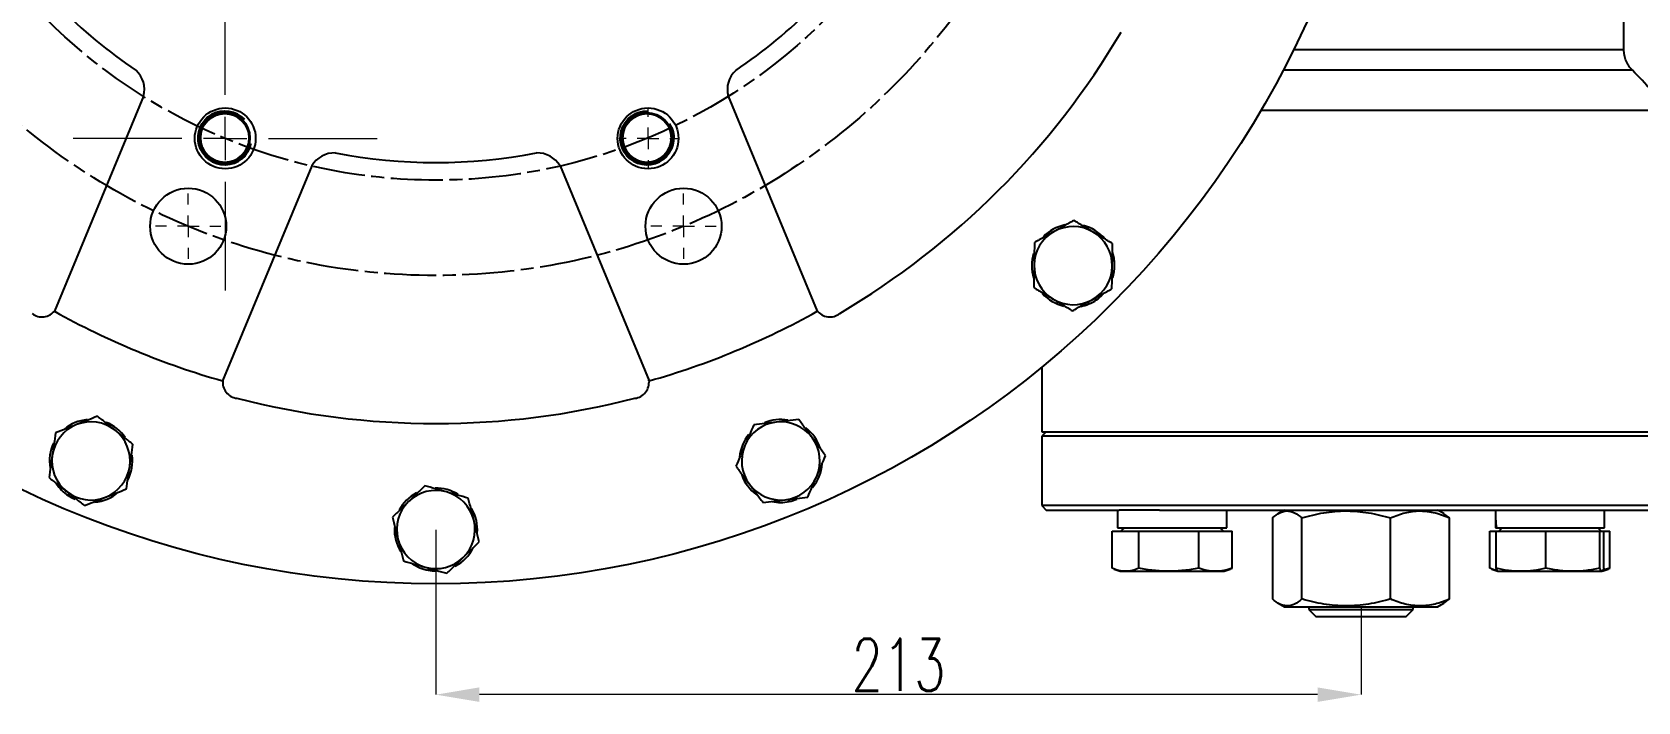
# Model space of a CAD drawing. Header units: millimetres. Extents: x 2016 to 4452, y 736 to 2459.
# Drawn here: x 3342.1 to 3711.8, y 1417.8 to 1572 of the extents above; entities that cross this region are included whole.
import ezdxf

# ---------------------------------------------------------------- set-up
doc = ezdxf.new("R2010")
doc.units = ezdxf.units.MM
doc.linetypes.add('AM_ISO08W050', pattern=[18, 12, -1.5, 3, -1.5])
for name, color, linetype, lineweight in [('10', 7, 'Continuous', 0), ('AM_5', 3, 'Continuous', 25), ('AM_7', 4, 'AM_ISO08W050', 25), ('FORMAT', 7, 'Continuous', 18), ('粗实线', 7, 'Continuous', 40)]:
    doc.layers.add(name, color=color, linetype=linetype, lineweight=lineweight)
doc.styles.add('SLDTEXTSTYLE1', font='txt.shx', dxfattribs={"width": 0.7, "bigfont": 'gbcbig.shx'})
doc.dimstyles.new('SLDDIMSTYLE12$0', dxfattribs={"dimtxt": 12, "dimasz": 10, "dimexe": 0, "dimexo": 0.0625, "dimgap": 0.875, "dimtad": 1, "dimdec": 1, "dimlfac": 1.8, "dimrnd": 1e-09, "dimzin": 12, "dimdsep": 46, "dimtxsty": 'SLDTEXTSTYLE1', "dimcen": 0.09, "dimdle": 8.16, "dimclrd": 3, "dimclre": 3, "dimadec": 0, "dimazin": 3, "dimtfac": 1, "dimtdec": 1, "dimtofl": 0, "dimtmove": 0, "dimatfit": 3, "dimfxl": 0, "dimfrac": 2, "dimtolj": 1, "dimlwd": 5, "dimlwe": 5, "dimarcsym": 0})
doc.dimstyles.new('SLDDIMSTYLE12$3', dxfattribs={"dimtxt": 12, "dimasz": 10, "dimexe": 0, "dimexo": 0.0625, "dimgap": 0.875, "dimtad": 1, "dimdec": 1, "dimlfac": 1.8, "dimrnd": 1e-09, "dimzin": 12, "dimdsep": 46, "dimtxsty": 'SLDTEXTSTYLE1', "dimcen": 0.09, "dimdle": 8.16, "dimclrd": 3, "dimclre": 3, "dimadec": 0, "dimazin": 3, "dimtfac": 1, "dimtdec": 1, "dimtofl": 0, "dimtmove": 0, "dimatfit": 3, "dimfxl": 0, "dimfrac": 2, "dimtolj": 1, "dimlwd": 5, "dimlwe": 5, "dimarcsym": 0})

# ---------------------------------------------------------------- blocks, each defined once
blk = doc.blocks.new('SW_CENTERMARKSYMBOL_5')
at = {"layer": '10', "color": 0}
for p, q in [((0, 1), (0, 1.5)), ((-1, 0), (-1.5, 0)), ((0, 0), (-0.5, 0)), ((0, 0), (0, 0.5)), ((0, 0), (0, -0.5)), ((0, 0), (0.5, 0)), ((1, 0), (1.5, 0)), ((0, -1), (0, -1.5))]:
    blk.add_line(p, q, dxfattribs=at)
blk = doc.blocks.new('SW_CENTERMARKSYMBOL_6')
at = {"layer": '10', "color": 0}
for p, q in [((0, 1), (0, 1.5)), ((-1, 0), (-1.5, 0)), ((0, 0), (-0.5, 0)), ((0, 0), (0, 0.5)), ((0, 0), (0, -0.5)), ((0, 0), (0.5, 0)), ((1, 0), (1.5, 0)), ((0, -1), (0, -1.5))]:
    blk.add_line(p, q, dxfattribs=at)
blk = doc.blocks.new('SW_CENTERMARKSYMBOL_13')
at = {"layer": '10', "color": 0}
for p, q in [((0, 1), (0, 1.35)), ((-1, 0), (-1.35, 0)), ((0, 0), (-0.5, 0)), ((0, 0), (0, 0.5)), ((0, 0), (0, -0.5)), ((0, 0), (0.5, 0)), ((1, 0), (1.35, 0)), ((0, -1), (0, -1.35))]:
    blk.add_line(p, q, dxfattribs=at)
blk = doc.blocks.new('SW_CENTERMARKSYMBOL_14')
at = {"layer": 'FORMAT', "color": 0}
for p, q in [((0, 2), (0, 7)), ((0, 0), (0, 1)), ((-2, 0), (-7, 0)), ((0, 0), (-1, 0)), ((0, 0), (0, -1)), ((0, 0), (1, 0)), ((2, 0), (7, 0)), ((0, -2), (0, -7))]:
    blk.add_line(p, q, dxfattribs=at)
blk = doc.blocks.new('*D82')
at = {"layer": 'AM_5', "color": 3, "linetype": 'Continuous', "lineweight": 5, "transparency": 16777216}
for p, q in [((3435.07, 1457.43), (3435.07, 1419.47)), ((3638.07, 1419.47), (3445.07, 1419.47))]:
    blk.add_line(p, q, dxfattribs=at)
at = {"layer": 'AM_5', "color": 3, "lineweight": 5, "transparency": 16777216}
blk.add_line((3648.07, 1439.63), (3648.07, 1419.47), dxfattribs=at)
at = {"layer": 'AM_5', "color": 3, "transparency": 16777216}
for points in [[(3445.07, 1421.14), (3445.07, 1417.81), (3435.07, 1419.47)], [(3638.07, 1421.14), (3638.07, 1417.81), (3648.07, 1419.47)]]:
    blk.add_solid(points, dxfattribs=at)
at = {"layer": 'Defpoints', "color": 0, "transparency": 16777216}
for p in [(3435.07, 1457.49), (3648.07, 1439.69), (3435.07, 1419.47)]:
    blk.add_point(p, dxfattribs=at)
at = {"layer": 'AM_5', "color": 0, "transparency": 16777216, "insert": (3541.57, 1426.35), "char_height": 12, "attachment_point": 5, "style": 'SLDTEXTSTYLE1'}
blk.add_mtext('\\A1;213', dxfattribs=at)
blk = doc.blocks.new('*D64')
at = {"layer": 'AM_5', "color": 3, "linetype": 'Continuous', "lineweight": 5, "transparency": 16777216}
blk.add_line((3281.62, 1918.21), (3315.87, 1861.69), dxfattribs=at)
at = {"layer": 'AM_5', "color": 3, "lineweight": 5, "transparency": 16777216}
for p, q in [((3434.98, 1664.99), (3435.16, 1664.99)), ((3435.07, 1664.9), (3435.07, 1665.08))]:
    blk.add_line(p, q, dxfattribs=at)
at = {"layer": 'AM_5', "color": 3, "transparency": 16777216}
blk.add_solid([(3317.29, 1862.56), (3314.44, 1860.83), (3321.05, 1853.14)], dxfattribs=at)
at = {"layer": 'Defpoints', "color": 0, "transparency": 16777216}
for p in [(3321.05, 1853.14), (3549.08, 1476.84)]:
    blk.add_point(p, dxfattribs=at)
at = {"layer": 'AM_5', "color": 0, "transparency": 16777216, "insert": (3295.57, 1908.45), "char_height": 12, "attachment_point": 5, "rotation": 301.215, "style": 'SLDTEXTSTYLE1'}
blk.add_mtext('\\A1;∅440', dxfattribs=at)
blk = doc.blocks.new('*U58')
at = {"layer": '粗实线', "linetype": 'ByBlock'}
blk.add_circle((-0.07, 0), 5.7, dxfattribs=at)
at = {"layer": '粗实线', "color": 3, "linetype": 'ByBlock'}
blk.add_arc((-0.07, 0), 6.09, 222.8944, 167.5618, dxfattribs=at)
blk = doc.blocks.new('*U60')
at = {"layer": '粗实线', "color": 0, "linetype": 'ByBlock', "lineweight": -2, "transparency": 16777216}
for p, rotation in [((18900.81, 8919.97), 45), ((19066.74, 8851.14), 315), ((18832.03, 8851.26), 90.00000000000001), ((18831.98, 8754.04), 135), ((19066.69, 8753.92), 270), ((18997.91, 8685.21), 225), ((18900.69, 8685.26), 180)]:
    blk.add_blockref('*U58', p, dxfattribs=dict(at, rotation=rotation))
blk.add_blockref('*U58', (18998.03, 8919.92), dxfattribs=at)

msp = doc.modelspace()

# ---------------------------------------------------------------- linework, layer by layer
at = {"color": 7, "linetype": 'Continuous', "lineweight": 25}
for p, q in [((3708.587, 1568.006), (3708.587, 1761.972)), ((3632.536, 1568.006), (3708.587, 1568.006)), ((3710.542, 1563.232), (3630.119, 1563.232)), ((3367.774, 1557.283), (3347.258, 1507.752)), ((3502.359, 1557.283), (3522.875, 1507.752)), ((3719.453, 1553.989), (3625.011, 1553.989)), ((3406.49, 1541.246), (3385.973, 1491.715)), ((3463.644, 1541.246), (3484.16, 1491.715)), ((3586.785, 1510.745), (3587.162, 1510.368)), ((3574.567, 1494.872), (3574.567, 1479.989)), ((3575.567, 1479.989), (3574.567, 1478.989)), ((3574.567, 1479.989), (3648.067, 1479.989)), ((3574.567, 1478.989), (3574.567, 1462.989)), ((3721.567, 1478.989), (3574.567, 1478.989)), ((3648.067, 1479.989), (3721.567, 1479.989)), ((3350.623, 1465.793), (3350.419, 1465.3)), ((3516.209, 1464.426), (3516.413, 1463.933)), ((3574.567, 1462.989), (3575.567, 1461.989)), ((3700.039, 1462.989), (3574.567, 1462.989)), ((3575.567, 1461.989), (3592.377, 1461.989)), ((3592.029, 1461.989), (3592.029, 1457.889)), ((3601.645, 1461.989), (3592.377, 1461.989)), ((3601.645, 1461.989), (3694.488, 1461.989)), ((3617.129, 1457.889), (3617.129, 1461.989)), ((3630.442, 1461.989), (3628.999, 1461.157)), ((3667.134, 1461.157), (3665.692, 1461.989)), ((3668.47, 1460.165), (3667.105, 1461.106)), ((3679.004, 1461.989), (3679.004, 1457.889)), ((3694.488, 1461.989), (3703.756, 1461.989)), ((3721.567, 1462.989), (3700.039, 1462.989)), ((3703.756, 1461.989), (3720.567, 1461.989)), ((3704.104, 1457.889), (3704.104, 1461.989)), ((3590.753, 1448.565), (3590.753, 1457.089)), ((3590.753, 1457.089), (3596.882, 1457.089)), ((3592.029, 1457.889), (3617.129, 1457.889)), ((3593.579, 1457.889), (3592.779, 1457.089)), ((3596.882, 1448.565), (3596.882, 1457.089)), ((3596.882, 1457.089), (3610.709, 1457.089)), ((3610.709, 1448.565), (3610.709, 1457.089)), ((3610.709, 1457.089), (3618.406, 1457.089)), ((3616.379, 1457.089), (3615.579, 1457.889)), ((3618.406, 1448.565), (3618.406, 1457.089)), ((3627.663, 1460.165), (3627.663, 1441.513)), ((3634.434, 1441.513), (3634.434, 1460.165)), ((3654.838, 1441.513), (3654.838, 1460.165)), ((3668.47, 1441.513), (3668.47, 1460.165)), ((3677.727, 1448.565), (3677.727, 1457.089)), ((3677.727, 1457.089), (3679.127, 1457.089)), ((3679.004, 1457.889), (3679.229, 1457.889)), ((3679.127, 1457.089), (3679.127, 1448.565)), ((3679.127, 1457.089), (3690.648, 1457.089)), ((3679.229, 1457.889), (3704.104, 1457.889)), ((3680.554, 1457.889), (3679.754, 1457.089)), ((3690.648, 1448.565), (3690.648, 1457.089)), ((3690.648, 1457.089), (3703.075, 1457.089)), ((3703.354, 1457.089), (3702.554, 1457.889)), ((3703.075, 1448.565), (3703.075, 1457.089)), ((3703.075, 1457.089), (3703.981, 1457.089)), ((3703.981, 1457.089), (3705.38, 1457.089)), ((3703.981, 1448.565), (3703.981, 1457.089)), ((3705.38, 1448.565), (3705.38, 1457.089)), ((3433.28, 1448.641), (3433.28, 1448.108)), ((3591.19, 1448.395), (3592.579, 1447.889)), ((3592.579, 1447.889), (3593.817, 1447.889)), ((3593.817, 1447.889), (3603.795, 1447.889)), ((3603.795, 1447.889), (3614.557, 1447.889)), ((3614.557, 1447.889), (3616.579, 1447.889)), ((3616.579, 1447.889), (3617.969, 1448.395)), ((3617.96, 1448.42), (3618.406, 1448.565)), ((3678.164, 1448.395), (3679.554, 1447.889)), ((3679.579, 1447.889), (3684.887, 1447.889)), ((3684.887, 1447.889), (3696.862, 1447.889)), ((3696.862, 1447.889), (3703.528, 1447.889)), ((3703.554, 1447.889), (3704.943, 1448.395)), ((3705.38, 1448.565), (3703.794, 1448.154)), ((3704.934, 1448.42), (3705.38, 1448.565)), ((3629.014, 1440.513), (3630.442, 1439.689)), ((3630.442, 1439.689), (3665.692, 1439.689)), ((3636.067, 1439.689), (3636.067, 1439.113)), ((3636.067, 1439.113), (3637.691, 1437.489)), ((3636.067, 1439.113), (3648.067, 1439.113)), ((3648.067, 1439.113), (3660.067, 1439.113)), ((3658.443, 1437.489), (3660.067, 1439.113)), ((3660.067, 1439.113), (3660.067, 1439.689)), ((3665.692, 1439.689), (3667.119, 1440.513)), ((3667.105, 1440.539), (3668.47, 1441.513)), ((3637.691, 1437.489), (3658.443, 1437.489))]:
    msp.add_line(p, q, dxfattribs=at)
for centre, radius in [((3435.067, 1664.989), 220), ((3386.565, 1547.557), 7), ((3483.908, 1547.557), 7), ((3378.047, 1527.331), 8.75), ((3492.086, 1527.331), 8.75)]:
    msp.add_circle(centre, radius, dxfattribs=at)
for centre, radius, start, end in [((3435.067, 1664.989), 122.997, 214.14444, 235.85556), ((3435.067, 1664.989), 122.997, 304.14444, 325.85556), ((3435.067, 1664.989), 183.094, 300.51289, 329.48711), ((3361.964, 1558.782), 6, 345.5298, 47.334), ((3508.169, 1558.782), 6, 132.66602, 194.47019), ((3411.658, 1538.198), 6, 87.66602, 149.47019), ((3435.067, 1664.989), 122.997, 259.14444, 280.85556), ((3458.475, 1538.198), 6, 30.52978, 92.334), ((3581.791, 1518.265), 9.55, 101.71169, 135.8491), ((3581.791, 1518.265), 9, 59.15979, 119.15979), ((3581.791, 1518.265), 9.55, 39.93683, 75.51721), ((3581.791, 1518.265), 9, 119.15979, 179.15979), ((3581.791, 1518.265), 9, 359.15979, 59.15979), ((3581.791, 1518.265), 9.55, 162.8213, 197.31506), ((3581.791, 1518.265), 9.55, 342.66492, 18.66529), ((3581.791, 1518.265), 9, 179.15979, 239.15979), ((3581.791, 1518.265), 9, 299.15979, 359.15979), ((3581.791, 1518.265), 9.55, 222.15425, 257.14171), ((3581.791, 1518.265), 9, 239.15979, 299.15979), ((3581.791, 1518.265), 9.55, 280.4811, 304.22088), ((3581.791, 1518.265), 9.55, 304.22088, 315.02267), ((3344.398, 1510.102), 3.66, 231.16978, 322.8531), ((3435.067, 1664.989), 180.094, 240.8189, 254.1811), ((3435.067, 1664.989), 180.094, 285.8189, 299.1811), ((3525.735, 1510.102), 3.66, 217.1469, 308.83022), ((3389.657, 1491.355), 3.66, 172.1469, 263.83022), ((3480.476, 1491.355), 3.66, 276.16978, 7.85308), ((3435.067, 1664.989), 183.094, 255.51289, 284.48711), ((3355.66, 1473.284), 9.55, 95.3213, 129.81506), ((3514.473, 1473.284), 9.55, 80.12483, 113.3491), ((3355.66, 1473.284), 9, 111.65979, 171.65979), ((3355.66, 1473.284), 9, 51.65979, 111.65979), ((3355.66, 1473.284), 9.55, 34.21169, 68.3491), ((3355.66, 1473.284), 9, 351.65979, 51.65979), ((3514.473, 1473.284), 9.55, 140.3213, 174.81506), ((3514.473, 1473.284), 9, 96.65979, 156.65979), ((3514.473, 1473.284), 9, 36.65979, 96.65979), ((3514.473, 1473.284), 9.55, 17.43683, 53.01721), ((3355.66, 1473.284), 9.55, 154.65425, 189.64171), ((3514.473, 1473.284), 9, 156.65979, 216.65979), ((3514.473, 1473.284), 9, 336.65979, 36.65979), ((3355.66, 1473.284), 9, 171.65979, 231.65979), ((3355.66, 1473.284), 9, 291.65979, 351.65979), ((3355.66, 1473.284), 9.55, 332.43683, 8.01721), ((3514.473, 1473.284), 9.55, 320.16492, 356.16529), ((3355.66, 1473.284), 9.55, 212.9811, 236.72088), ((3514.473, 1473.284), 9.55, 199.65425, 234.64171), ((3514.473, 1473.284), 9, 216.65979, 276.65979), ((3514.473, 1473.284), 9, 276.65979, 336.65979), ((3355.66, 1473.284), 9, 231.65979, 291.65979), ((3355.66, 1473.284), 9.55, 236.72088, 247.52267), ((3355.66, 1473.284), 9.55, 275.16492, 311.16529), ((3435.067, 1457.489), 9.55, 117.8213, 152.31506), ((3435.067, 1457.489), 9, 74.15979, 134.15979), ((3435.067, 1457.489), 9.55, 57.62483, 90.8491), ((3435.067, 1457.489), 9, 14.15979, 74.15979), ((3514.473, 1473.284), 9.55, 281.72088, 292.52267), ((3435.067, 1457.489), 9, 134.15979, 194.15979), ((3435.067, 1457.489), 9.55, 354.93683, 30.51721), ((3514.473, 1473.284), 9.55, 257.9811, 281.72088), ((3435.067, 1457.489), 9.55, 177.15425, 212.14171), ((3435.067, 1457.489), 9, 314.15979, 14.15979), ((3435.067, 1457.489), 9, 194.15979, 254.15979), ((3435.067, 1457.489), 9.55, 297.66492, 333.66529), ((3435.067, 1457.489), 9.55, 235.4811, 259.22088), ((3435.067, 1457.489), 9, 254.15979, 314.15979), ((3435.067, 1457.489), 9.55, 259.22088, 270.02267)]:
    msp.add_arc(centre, radius, start, end, dxfattribs=at)
for centre, start_param, end_param in [((3691.554, 1461.989), 1.5707963, 1.7605494), ((3691.554, 1457.889), 1.4763478, 1.5707963)]:
    msp.add_ellipse(centre, major_axis=(0, 21.737), ratio=0.5773503, start_param=start_param, end_param=end_param, dxfattribs=at)
for points, knots in [([(3710.542, 1563.232), (3710.233, 1563.552), (3709.958, 1563.895), (3709.597, 1564.444), (3709.485, 1564.633), (3709.278, 1565.023), (3709.183, 1565.225), (3708.931, 1565.837), (3708.804, 1566.256), (3708.632, 1567.117), (3708.587, 1567.562), (3708.587, 1568.006)], [0, 0, 0, 0, 0.25, 0.25, 0.375, 0.375, 0.5, 0.5, 0.75, 0.75, 1, 1, 1, 1]), ([(3581.944, 1528.656), (3581.193, 1528.237), (3580.441, 1527.817), (3578.929, 1526.974), (3578.169, 1526.55), (3577.406, 1526.124)], [0, 0, 0, 0, 0.5, 0.5, 1, 1, 1, 1]), ([(3586.405, 1525.992), (3585.654, 1526.44), (3584.908, 1526.886), (3583.421, 1527.774), (3582.681, 1528.215), (3581.944, 1528.656)], [0, 0, 0, 0, 0.5, 0.5, 1, 1, 1, 1]), ([(3572.868, 1523.592), (3572.856, 1522.733), (3572.843, 1521.871), (3572.818, 1520.14), (3572.805, 1519.271), (3572.792, 1518.397)], [0, 0, 0, 0, 0.5, 0.5, 1, 1, 1, 1]), ([(3577.406, 1526.124), (3576.643, 1525.698), (3575.883, 1525.274), (3574.371, 1524.431), (3573.619, 1524.011), (3572.868, 1523.592)], [0, 0, 0, 0, 0.5, 0.5, 1, 1, 1, 1]), ([(3590.866, 1523.328), (3590.129, 1523.769), (3589.389, 1524.21), (3587.902, 1525.098), (3587.156, 1525.544), (3586.405, 1525.992)], [0, 0, 0, 0, 0.5, 0.5, 1, 1, 1, 1]), ([(3590.79, 1518.133), (3590.803, 1519.007), (3590.816, 1519.876), (3590.841, 1521.608), (3590.854, 1522.469), (3590.866, 1523.328)], [0, 0, 0, 0, 0.5, 0.5, 1, 1, 1, 1]), ([(3572.792, 1518.397), (3572.779, 1517.522), (3572.767, 1516.653), (3572.741, 1514.922), (3572.729, 1514.06), (3572.716, 1513.201)], [0, 0, 0, 0, 0.5, 0.5, 1, 1, 1, 1]), ([(3590.714, 1512.937), (3590.727, 1513.796), (3590.739, 1514.658), (3590.765, 1516.389), (3590.777, 1517.258), (3590.79, 1518.133)], [0, 0, 0, 0, 0.5, 0.5, 1, 1, 1, 1]), ([(3572.716, 1513.201), (3573.454, 1512.761), (3574.193, 1512.319), (3575.68, 1511.431), (3576.427, 1510.985), (3577.177, 1510.537)], [0, 0, 0, 0, 0.5, 0.5, 1, 1, 1, 1]), ([(3586.176, 1510.405), (3586.94, 1510.831), (3587.699, 1511.255), (3589.211, 1512.098), (3589.964, 1512.518), (3590.714, 1512.937)], [0, 0, 0, 0, 0.5, 0.5, 1, 1, 1, 1]), ([(3577.177, 1510.537), (3577.928, 1510.089), (3578.675, 1509.643), (3580.161, 1508.756), (3580.901, 1508.314), (3581.639, 1507.873)], [0, 0, 0, 0, 0.5, 0.5, 1, 1, 1, 1]), ([(3581.639, 1507.873), (3582.389, 1508.292), (3583.142, 1508.712), (3584.654, 1509.555), (3585.413, 1509.979), (3586.176, 1510.405)], [0, 0, 0, 0, 0.5, 0.5, 1, 1, 1, 1]), ([(3357.167, 1483.567), (3356.369, 1483.25), (3355.568, 1482.931), (3353.959, 1482.292), (3353.15, 1481.971), (3352.338, 1481.649)], [0, 0, 0, 0, 0.5, 0.5, 1, 1, 1, 1]), ([(3361.243, 1480.343), (3360.557, 1480.886), (3359.875, 1481.425), (3358.517, 1482.499), (3357.841, 1483.034), (3357.167, 1483.567)], [0, 0, 0, 0, 0.5, 0.5, 1, 1, 1, 1]), ([(3518.591, 1482.826), (3517.737, 1482.726), (3516.881, 1482.627), (3515.162, 1482.426), (3514.298, 1482.325), (3513.43, 1482.223)], [0, 0, 0, 0, 0.5, 0.5, 1, 1, 1, 1]), ([(3521.693, 1478.658), (3521.171, 1479.359), (3520.652, 1480.057), (3519.618, 1481.446), (3519.104, 1482.137), (3518.591, 1482.826)], [0, 0, 0, 0, 0.5, 0.5, 1, 1, 1, 1]), ([(3347.509, 1479.731), (3347.384, 1478.881), (3347.259, 1478.028), (3347.008, 1476.315), (3346.882, 1475.455), (3346.755, 1474.59)], [0, 0, 0, 0, 0.5, 0.5, 1, 1, 1, 1]), ([(3352.338, 1481.649), (3351.525, 1481.326), (3350.717, 1481.005), (3349.108, 1480.366), (3348.307, 1480.048), (3347.509, 1479.731)], [0, 0, 0, 0, 0.5, 0.5, 1, 1, 1, 1]), ([(3365.318, 1477.12), (3364.645, 1477.653), (3363.969, 1478.187), (3362.611, 1479.261), (3361.928, 1479.801), (3361.243, 1480.343)], [0, 0, 0, 0, 0.5, 0.5, 1, 1, 1, 1]), ([(3508.269, 1481.621), (3507.928, 1480.832), (3507.587, 1480.041), (3506.901, 1478.451), (3506.556, 1477.653), (3506.21, 1476.85)], [0, 0, 0, 0, 0.5, 0.5, 1, 1, 1, 1]), ([(3513.43, 1482.223), (3512.561, 1482.122), (3511.697, 1482.021), (3509.978, 1481.82), (3509.122, 1481.72), (3508.269, 1481.621)], [0, 0, 0, 0, 0.5, 0.5, 1, 1, 1, 1]), ([(3364.565, 1471.979), (3364.691, 1472.844), (3364.818, 1473.704), (3365.069, 1475.417), (3365.194, 1476.27), (3365.318, 1477.12)], [0, 0, 0, 0, 0.5, 0.5, 1, 1, 1, 1]), ([(3506.21, 1476.85), (3505.863, 1476.047), (3505.519, 1475.249), (3504.833, 1473.659), (3504.492, 1472.868), (3504.151, 1472.079)], [0, 0, 0, 0, 0.5, 0.5, 1, 1, 1, 1]), ([(3524.796, 1474.489), (3524.283, 1475.179), (3523.768, 1475.87), (3522.734, 1477.259), (3522.215, 1477.956), (3521.693, 1478.658)], [0, 0, 0, 0, 0.5, 0.5, 1, 1, 1, 1]), ([(3346.755, 1474.59), (3346.628, 1473.725), (3346.502, 1472.864), (3346.251, 1471.151), (3346.126, 1470.298), (3346.001, 1469.448)], [0, 0, 0, 0, 0.5, 0.5, 1, 1, 1, 1]), ([(3363.811, 1466.838), (3363.935, 1467.687), (3364.06, 1468.54), (3364.312, 1470.253), (3364.438, 1471.114), (3364.565, 1471.979)], [0, 0, 0, 0, 0.5, 0.5, 1, 1, 1, 1]), ([(3504.151, 1472.079), (3504.664, 1471.39), (3505.179, 1470.699), (3506.212, 1469.31), (3506.732, 1468.612), (3507.254, 1467.911)], [0, 0, 0, 0, 0.5, 0.5, 1, 1, 1, 1]), ([(3522.737, 1469.718), (3523.083, 1470.521), (3523.428, 1471.32), (3524.114, 1472.909), (3524.455, 1473.701), (3524.796, 1474.489)], [0, 0, 0, 0, 0.5, 0.5, 1, 1, 1, 1]), ([(3346.001, 1469.448), (3346.675, 1468.916), (3347.351, 1468.381), (3348.709, 1467.307), (3349.391, 1466.767), (3350.077, 1466.225)], [0, 0, 0, 0, 0.5, 0.5, 1, 1, 1, 1]), ([(3507.254, 1467.911), (3507.776, 1467.209), (3508.295, 1466.512), (3509.329, 1465.123), (3509.843, 1464.431), (3510.356, 1463.742)], [0, 0, 0, 0, 0.5, 0.5, 1, 1, 1, 1]), ([(3520.678, 1464.948), (3521.019, 1465.736), (3521.36, 1466.528), (3522.046, 1468.117), (3522.391, 1468.916), (3522.737, 1469.718)], [0, 0, 0, 0, 0.5, 0.5, 1, 1, 1, 1]), ([(3350.077, 1466.225), (3350.762, 1465.683), (3351.445, 1465.143), (3352.803, 1464.069), (3353.479, 1463.535), (3354.152, 1463.002)], [0, 0, 0, 0, 0.5, 0.5, 1, 1, 1, 1]), ([(3354.152, 1463.002), (3354.951, 1463.319), (3355.752, 1463.637), (3357.361, 1464.276), (3358.169, 1464.597), (3358.982, 1464.92)], [0, 0, 0, 0, 0.5, 0.5, 1, 1, 1, 1]), ([(3358.982, 1464.92), (3359.794, 1465.242), (3360.602, 1465.563), (3362.212, 1466.202), (3363.012, 1466.52), (3363.811, 1466.838)], [0, 0, 0, 0, 0.5, 0.5, 1, 1, 1, 1]), ([(3432.524, 1467.566), (3431.908, 1466.967), (3431.29, 1466.367), (3430.048, 1465.161), (3429.424, 1464.555), (3428.797, 1463.946)], [0, 0, 0, 0, 0.5, 0.5, 1, 1, 1, 1]), ([(3437.523, 1466.147), (3436.682, 1466.386), (3435.845, 1466.623), (3434.18, 1467.096), (3433.351, 1467.331), (3432.524, 1467.566)], [0, 0, 0, 0, 0.5, 0.5, 1, 1, 1, 1]), ([(3442.522, 1464.729), (3441.696, 1464.964), (3440.867, 1465.199), (3439.201, 1465.671), (3438.364, 1465.909), (3437.523, 1466.147)], [0, 0, 0, 0, 0.5, 0.5, 1, 1, 1, 1]), ([(3443.793, 1459.691), (3443.579, 1460.539), (3443.367, 1461.382), (3442.943, 1463.061), (3442.732, 1463.896), (3442.522, 1464.729)], [0, 0, 0, 0, 0.5, 0.5, 1, 1, 1, 1]), ([(3510.356, 1463.742), (3511.209, 1463.842), (3512.065, 1463.942), (3513.785, 1464.143), (3514.649, 1464.244), (3515.517, 1464.345)], [0, 0, 0, 0, 0.5, 0.5, 1, 1, 1, 1]), ([(3515.517, 1464.345), (3516.385, 1464.446), (3517.249, 1464.547), (3518.969, 1464.748), (3519.825, 1464.848), (3520.678, 1464.948)], [0, 0, 0, 0, 0.5, 0.5, 1, 1, 1, 1]), ([(3428.797, 1463.946), (3428.169, 1463.337), (3427.546, 1462.731), (3426.303, 1461.525), (3425.685, 1460.924), (3425.069, 1460.326)], [0, 0, 0, 0, 0.5, 0.5, 1, 1, 1, 1]), ([(3425.069, 1460.326), (3425.279, 1459.493), (3425.49, 1458.657), (3425.913, 1456.978), (3426.126, 1456.135), (3426.34, 1455.288)], [0, 0, 0, 0, 0.5, 0.5, 1, 1, 1, 1]), ([(3627.663, 1460.165), (3628.216, 1460.655), (3628.773, 1461.059), (3629.898, 1461.618), (3630.466, 1461.772), (3631.186, 1461.773), (3631.331, 1461.764), (3631.619, 1461.727), (3631.762, 1461.699), (3632.191, 1461.589), (3632.475, 1461.48), (3633.323, 1461.06), (3633.881, 1460.655), (3634.434, 1460.165)], [0, 0, 0, 0, 0.25, 0.25, 0.5, 0.5, 0.5625, 0.5625, 0.625, 0.625, 0.75, 0.75, 1, 1, 1, 1]), ([(3634.434, 1460.165), (3636.1, 1460.655), (3637.778, 1461.059), (3641.169, 1461.618), (3642.882, 1461.772), (3645.05, 1461.773), (3645.486, 1461.764), (3646.354, 1461.727), (3646.786, 1461.699), (3648.079, 1461.589), (3648.935, 1461.48), (3651.488, 1461.06), (3653.17, 1460.655), (3654.838, 1460.165)], [0, 0, 0, 0, 0.25, 0.25, 0.5, 0.5, 0.5625, 0.5625, 0.625, 0.625, 0.75, 0.75, 1, 1, 1, 1]), ([(3654.838, 1460.165), (3655.951, 1460.655), (3657.072, 1461.059), (3659.337, 1461.618), (3660.482, 1461.772), (3661.931, 1461.773), (3662.222, 1461.764), (3662.802, 1461.727), (3663.091, 1461.699), (3663.954, 1461.589), (3664.526, 1461.48), (3666.232, 1461.06), (3667.356, 1460.655), (3668.47, 1460.165)], [0, 0, 0, 0, 0.25, 0.25, 0.5, 0.5, 0.5625, 0.5625, 0.625, 0.625, 0.75, 0.75, 1, 1, 1, 1]), ([(3445.064, 1454.653), (3444.854, 1455.485), (3444.643, 1456.321), (3444.22, 1458), (3444.007, 1458.843), (3443.793, 1459.691)], [0, 0, 0, 0, 0.5, 0.5, 1, 1, 1, 1]), ([(3426.34, 1455.288), (3426.554, 1454.44), (3426.767, 1453.597), (3427.19, 1451.918), (3427.401, 1451.082), (3427.611, 1450.249)], [0, 0, 0, 0, 0.5, 0.5, 1, 1, 1, 1]), ([(3441.337, 1451.033), (3441.964, 1451.642), (3442.588, 1452.248), (3443.83, 1453.454), (3444.448, 1454.054), (3445.064, 1454.653)], [0, 0, 0, 0, 0.5, 0.5, 1, 1, 1, 1]), ([(3427.611, 1450.249), (3428.438, 1450.015), (3429.267, 1449.78), (3430.932, 1449.307), (3431.769, 1449.07), (3432.61, 1448.831)], [0, 0, 0, 0, 0.5, 0.5, 1, 1, 1, 1]), ([(3437.609, 1447.413), (3438.225, 1448.011), (3438.843, 1448.611), (3440.085, 1449.818), (3440.709, 1450.424), (3441.337, 1451.033)], [0, 0, 0, 0, 0.5, 0.5, 1, 1, 1, 1]), ([(3432.61, 1448.831), (3433.451, 1448.592), (3434.288, 1448.355), (3435.953, 1447.882), (3436.782, 1447.647), (3437.609, 1447.413)], [0, 0, 0, 0, 0.5, 0.5, 1, 1, 1, 1]), ([(3593.817, 1447.889), (3593.302, 1447.889), (3592.789, 1447.952), (3591.768, 1448.186), (3591.259, 1448.356), (3590.753, 1448.565)], [0, 0, 0, 0, 0.5, 0.5, 1, 1, 1, 1]), ([(3596.882, 1448.565), (3596.375, 1448.356), (3595.867, 1448.186), (3594.846, 1447.952), (3594.333, 1447.889), (3593.817, 1447.889)], [0, 0, 0, 0, 0.5, 0.5, 1, 1, 1, 1]), ([(3603.795, 1447.889), (3602.632, 1447.889), (3601.475, 1447.952), (3599.171, 1448.186), (3598.025, 1448.356), (3596.882, 1448.565)], [0, 0, 0, 0, 0.5, 0.5, 1, 1, 1, 1]), ([(3610.709, 1448.565), (3609.566, 1448.356), (3608.419, 1448.186), (3606.116, 1447.952), (3604.958, 1447.889), (3603.795, 1447.889)], [0, 0, 0, 0, 0.5, 0.5, 1, 1, 1, 1]), ([(3614.557, 1447.889), (3613.91, 1447.889), (3613.266, 1447.952), (3611.983, 1448.186), (3611.345, 1448.356), (3610.709, 1448.565)], [0, 0, 0, 0, 0.5, 0.5, 1, 1, 1, 1]), ([(3618.406, 1448.565), (3617.77, 1448.356), (3617.132, 1448.186), (3615.849, 1447.952), (3615.205, 1447.889), (3614.557, 1447.889)], [0, 0, 0, 0, 0.5, 0.5, 1, 1, 1, 1]), ([(3679.371, 1448.055), (3679.334, 1448.059), (3678.781, 1448.119), (3678.235, 1448.35), (3677.727, 1448.565)], [0, 0, 0, 0, 0.0675214, 1, 1, 1, 1]), ([(3684.887, 1447.889), (3683.918, 1447.889), (3682.954, 1447.952), (3681.034, 1448.186), (3680.079, 1448.356), (3679.127, 1448.565)], [0, 0, 0, 0, 0.5, 0.5, 1, 1, 1, 1]), ([(3679.127, 1448.565), (3679.201, 1448.356), (3679.276, 1448.186), (3679.427, 1447.952), (3679.503, 1447.889), (3679.579, 1447.889)], [0, 0, 0, 0, 0.5, 0.5, 1, 1, 1, 1]), ([(3690.648, 1448.565), (3689.696, 1448.356), (3688.74, 1448.186), (3686.821, 1447.952), (3685.857, 1447.889), (3684.887, 1447.889)], [0, 0, 0, 0, 0.5, 0.5, 1, 1, 1, 1]), ([(3696.862, 1447.889), (3695.816, 1447.889), (3694.776, 1447.952), (3692.706, 1448.186), (3691.675, 1448.356), (3690.648, 1448.565)], [0, 0, 0, 0, 0.5, 0.5, 1, 1, 1, 1]), ([(3703.075, 1448.565), (3702.048, 1448.356), (3701.017, 1448.186), (3698.947, 1447.952), (3697.907, 1447.889), (3696.862, 1447.889)], [0, 0, 0, 0, 0.5, 0.5, 1, 1, 1, 1]), ([(3703.528, 1447.889), (3703.452, 1447.889), (3703.376, 1447.952), (3703.225, 1448.186), (3703.15, 1448.356), (3703.075, 1448.565)], [0, 0, 0, 0, 0.5, 0.5, 1, 1, 1, 1]), ([(3703.981, 1448.565), (3703.906, 1448.356), (3703.831, 1448.186), (3703.68, 1447.952), (3703.604, 1447.889), (3703.528, 1447.889)], [0, 0, 0, 0, 0.5, 0.5, 1, 1, 1, 1]), ([(3634.434, 1441.513), (3633.881, 1441.024), (3633.325, 1440.62), (3632.199, 1440.061), (3631.631, 1439.907), (3630.911, 1439.905), (3630.766, 1439.915), (3630.478, 1439.952), (3630.335, 1439.979), (3629.906, 1440.089), (3629.622, 1440.198), (3628.775, 1440.618), (3628.216, 1441.023), (3627.663, 1441.513)], [0, 0, 0, 0, 0.25, 0.25, 0.5, 0.5, 0.5625, 0.5625, 0.625, 0.625, 0.75, 0.75, 1, 1, 1, 1]), ([(3654.838, 1441.513), (3653.172, 1441.024), (3651.494, 1440.62), (3648.103, 1440.061), (3646.39, 1439.907), (3644.222, 1439.905), (3643.786, 1439.915), (3642.918, 1439.952), (3642.486, 1439.979), (3641.193, 1440.089), (3640.337, 1440.198), (3637.784, 1440.618), (3636.102, 1441.023), (3634.434, 1441.513)], [0, 0, 0, 0, 0.25, 0.25, 0.5, 0.5, 0.5625, 0.5625, 0.625, 0.625, 0.75, 0.75, 1, 1, 1, 1]), ([(3668.47, 1441.513), (3667.357, 1441.024), (3666.236, 1440.62), (3663.971, 1440.061), (3662.826, 1439.907), (3661.377, 1439.905), (3661.086, 1439.915), (3660.506, 1439.952), (3660.217, 1439.979), (3659.354, 1440.089), (3658.782, 1440.198), (3657.076, 1440.618), (3655.952, 1441.023), (3654.838, 1441.513)], [0, 0, 0, 0, 0.25, 0.25, 0.5, 0.5, 0.5625, 0.5625, 0.625, 0.625, 0.75, 0.75, 1, 1, 1, 1])]:
    msp.add_open_spline(points, degree=3, knots=knots, dxfattribs=at)
msp.add_open_spline([(3719.453, 1553.989), (3716.489, 1557.076), (3713.52, 1560.158), (3710.542, 1563.232)], degree=3, dxfattribs=at)
at = {"layer": 'AM_7'}
for radius in [149, 127.054]:
    msp.add_circle((3435.067, 1664.989), radius, dxfattribs=at)

# ---------------------------------------------------------------- block references
at = {"layer": '10', "xscale": 5, "yscale": 5, "zscale": 5}
for name, p in [('SW_CENTERMARKSYMBOL_14', (3386.565, 1547.557)), ('SW_CENTERMARKSYMBOL_13', (3483.908, 1547.557)), ('SW_CENTERMARKSYMBOL_6', (3378.047, 1527.331)), ('SW_CENTERMARKSYMBOL_5', (3492.086, 1527.331))]:
    msp.add_blockref(name, p, dxfattribs=at)
at = {"layer": '粗实线', "linetype": 'ByBlock'}
msp.add_blockref('*U60', (-15514.293, -7137.601), dxfattribs=at)

# ---------------------------------------------------------------- dimensions: what is measured, and where the dimension line sits
at = {"layer": 'AM_5'}
dim = msp.add_diameter_dim_2p(p1=(3549.082, 1476.839), p2=(3321.051, 1853.139), dimstyle='SLDDIMSTYLE12$3', override={"dimlfac": 1}, dxfattribs=at)
dim.commit()
dim.dimension.update_dxf_attribs({"geometry": '*D64', "text_midpoint": (3289.693, 1904.887), "dimtype": 163})
dim = msp.add_linear_dim(base=(3435.067, 1419.473), p1=(3648.067, 1439.689), p2=(3435.067, 1457.489), dimstyle='SLDDIMSTYLE12$0', override={"dimlfac": 1}, dxfattribs=at)
dim.commit()
dim.dimension.update_dxf_attribs({"geometry": '*D82', "text_midpoint": (3541.567, 1426.348)})

doc.saveas('drawing.dxf')
